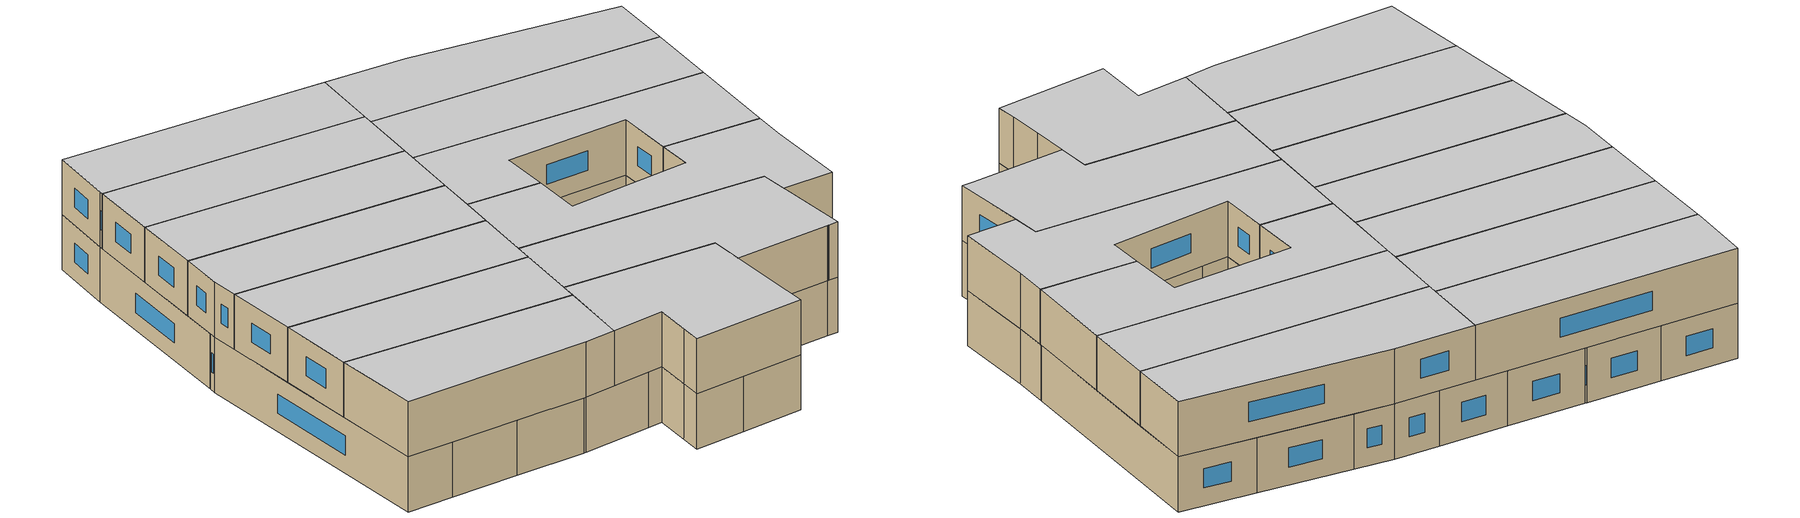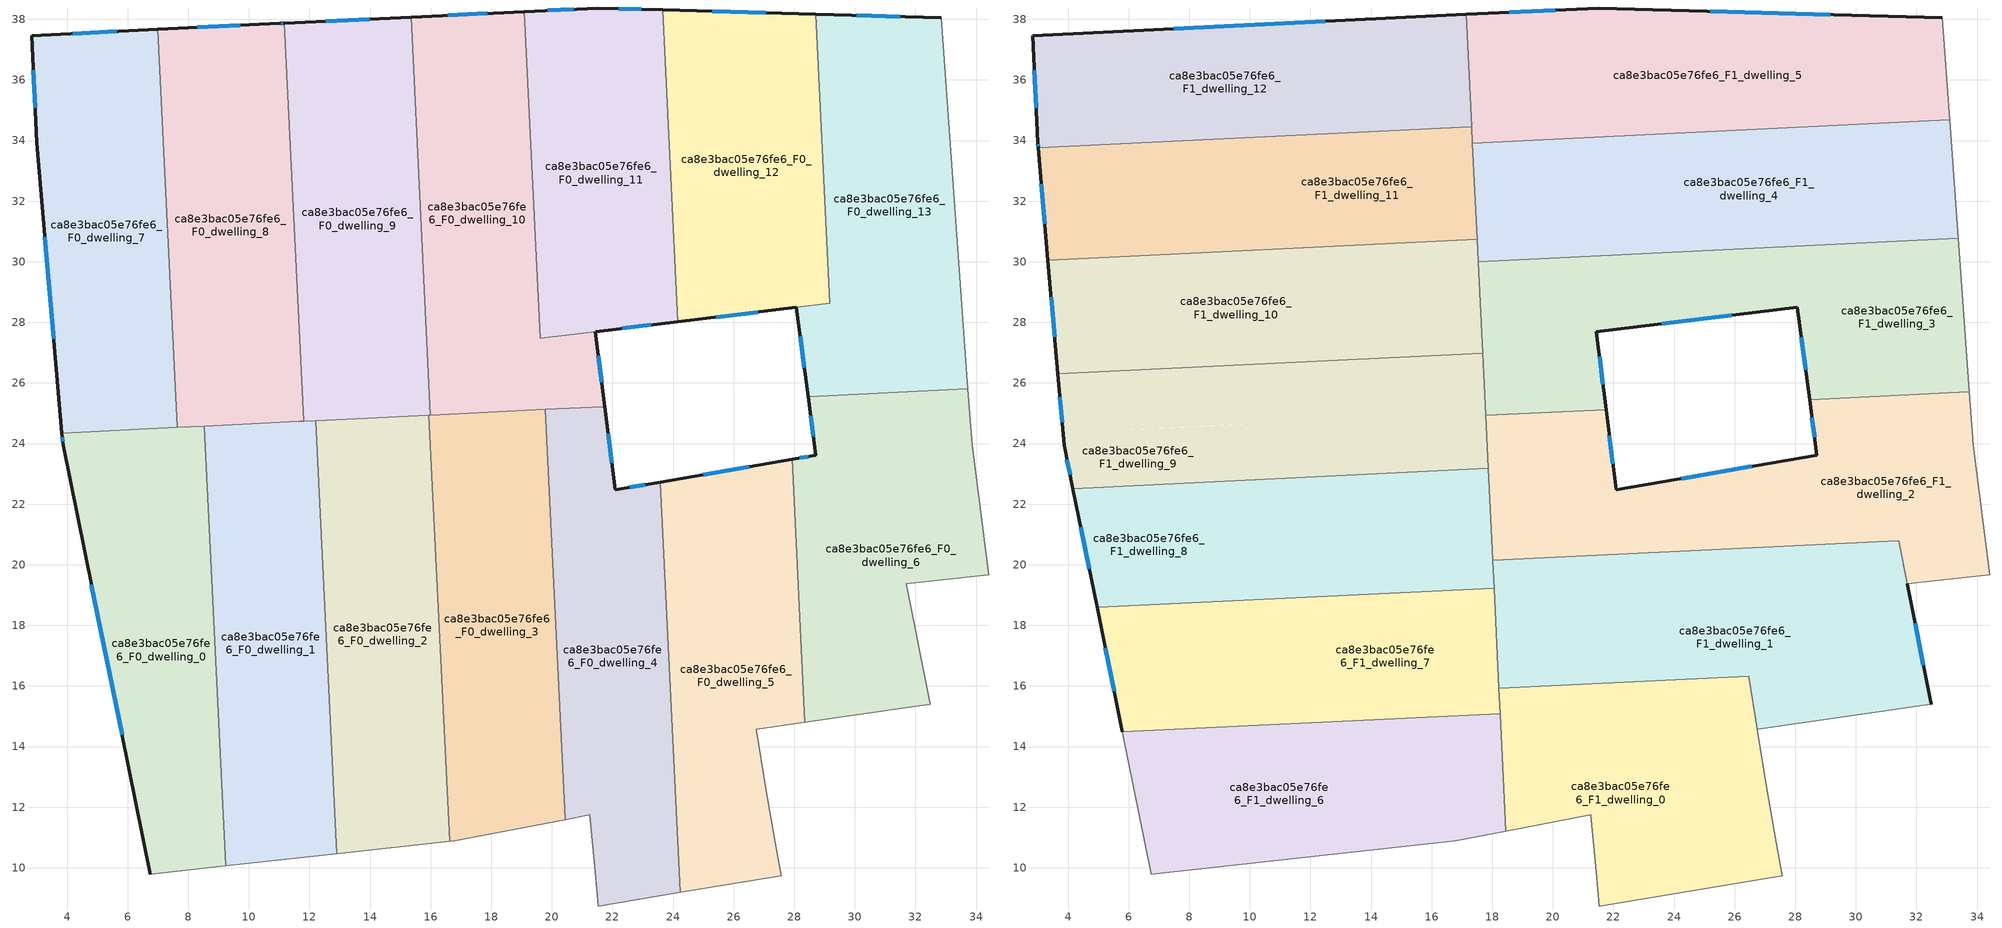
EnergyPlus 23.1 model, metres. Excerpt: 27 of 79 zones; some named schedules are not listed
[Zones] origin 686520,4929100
ca8e3bac05e76fe6_F0_dwelling_0
 floor ground (EU_floor_Construction): 8.53,24.58 9.24,10.06 6.75,9.79 3.87,23.94 3.83,24.35 z0
 wall outside (EU_wall_Construction): 3.83,24.35 3.87,23.94 6.75,9.79 z0:3
 wall to ca8e3bac05e76fe6_F0_dwelling_1 (EU_wall_Construction): 9.24,10.06 8.53,24.58 z0:3
 wall adiabatic (EU_wall_Construction): 6.75,9.79 9.24,10.06 z0:3
 wall to ca8e3bac05e76fe6_F0_dwelling_7 (EU_wall_Construction): 7.63,24.53 3.83,24.35 z0:3
 wall to ca8e3bac05e76fe6_F0_dwelling_8 (EU_wall_Construction): 8.53,24.58 7.63,24.53 z0:3
 window (EU_Window_Construction): 4.8,19.34 5.81,14.39 / 3.84,24.21 3.86,24.07 z0.98:2.02
ca8e3bac05e76fe6_F0_dwelling_1
 floor ground (EU_floor_Construction): 12.21,24.75 12.91,10.46 9.24,10.06 8.53,24.58 z0
 wall to ca8e3bac05e76fe6_F0_dwelling_2 (EU_wall_Construction): 12.91,10.46 12.21,24.75 z0:3
 wall adiabatic (EU_wall_Construction): 9.24,10.06 12.91,10.46 z0:3
 wall to ca8e3bac05e76fe6_F0_dwelling_8 (EU_wall_Construction): 11.81,24.74 11.66,24.73 8.53,24.58 z0:3
 wall to ca8e3bac05e76fe6_F0_dwelling_9 (EU_wall_Construction): 12.21,24.75 11.81,24.74 z0:3
ca8e3bac05e76fe6_F0_dwelling_10
 floor ground (EU_floor_Construction): 19.08,38.26 19.61,27.47 21.44,27.7 21.74,25.22 15.99,24.94 15.35,38.08 z0
 wall outside (EU_wall_Construction): 21.74,25.22 21.44,27.7 / 19.08,38.26 15.35,38.08 z0:3
 wall to ca8e3bac05e76fe6_F0_dwelling_11 (EU_wall_Construction): 21.44,27.7 19.61,27.47 19.08,38.26 z0:3
 wall to ca8e3bac05e76fe6_F0_dwelling_9 (EU_wall_Construction): 15.35,38.08 15.99,24.94 z0:3
 wall to ca8e3bac05e76fe6_F0_dwelling_3 (EU_wall_Construction): 15.99,24.94 19.78,25.12 z0:3
 wall to ca8e3bac05e76fe6_F0_dwelling_4 (EU_wall_Construction): 19.78,25.12 21.74,25.22 z0:3
 window (EU_Window_Construction): 21.64,26.02 21.54,26.89 / 17.87,38.2 16.57,38.13 z0.98:2.02
 ceiling adiabatic (EU_roof_Construction): 19.29,34.01 19.08,38.26 17.14,38.16 17.34,33.91 z3
ca8e3bac05e76fe6_F0_dwelling_11
 floor ground (EU_floor_Construction): 23.65,38.31 24.16,28.02 19.61,27.47 19.08,38.26 21.51,38.38 z0
 wall outside (EU_wall_Construction): 23.65,38.31 21.51,38.38 19.08,38.26 / 21.44,27.7 24.16,28.02 z0:3
 wall to ca8e3bac05e76fe6_F0_dwelling_12 (EU_wall_Construction): 24.16,28.02 23.65,38.31 z0:3
 window (EU_Window_Construction): 20.72,38.34 19.87,38.3 / 22.96,38.33 22.21,38.36 / 22.32,27.8 23.27,27.92 z0.98:2.02
 ceiling adiabatic (EU_roof_Construction): 23.85,34.23 23.65,38.31 21.51,38.38 19.08,38.26 19.29,34.01 z3
ca8e3bac05e76fe6_F0_dwelling_12
 floor ground (EU_floor_Construction): 28.71,38.17 29.18,28.63 24.16,28.02 23.65,38.31 z0
 wall outside (EU_wall_Construction): 24.16,28.02 28.06,28.49 / 28.71,38.17 23.65,38.31 z0:3
 wall to ca8e3bac05e76fe6_F0_dwelling_13 (EU_wall_Construction): 28.07,28.5 29.18,28.63 28.71,38.17 z0:3
 window (EU_Window_Construction): 25.43,28.18 26.79,28.34 / 27.07,38.22 25.3,38.27 z0.98:2.02
 ceiling adiabatic (EU_roof_Construction): 28.89,34.48 28.71,38.17 23.65,38.31 23.85,34.23 z3
ca8e3bac05e76fe6_F0_dwelling_13
 floor ground (EU_floor_Construction): 32.85,38.05 33.73,25.8 28.46,25.55 28.07,28.5 29.18,28.63 28.71,38.17 z0
 wall outside (EU_wall_Construction): 32.85,38.05 28.71,38.17 / 28.07,28.5 28.46,25.55 z0:3
 wall adiabatic (EU_wall_Construction): 33.73,25.8 32.85,38.05 z0:3
 wall to ca8e3bac05e76fe6_F0_dwelling_6 (EU_wall_Construction): 28.46,25.55 33.73,25.8 z0:3
 window (EU_Window_Construction): 31.5,38.09 30.06,38.13 / 28.19,27.54 28.33,26.51 z0.98:2.02
 ceiling adiabatic (EU_roof_Construction): 33.09,34.68 32.85,38.05 28.71,38.17 28.89,34.48 z3
ca8e3bac05e76fe6_F0_dwelling_2
 floor ground (EU_floor_Construction): 15.94,24.94 16.63,10.87 12.91,10.46 12.21,24.75 z0
 wall to ca8e3bac05e76fe6_F0_dwelling_3 (EU_wall_Construction): 16.63,10.87 15.94,24.94 z0:3
 wall adiabatic (EU_wall_Construction): 12.91,10.46 16.63,10.87 z0:3
 wall to ca8e3bac05e76fe6_F0_dwelling_9 (EU_wall_Construction): 15.94,24.94 12.21,24.75 z0:3
ca8e3bac05e76fe6_F0_dwelling_3
 floor ground (EU_floor_Construction): 19.78,25.12 20.44,11.59 16.79,10.89 16.63,10.87 15.94,24.94 z0
 wall to ca8e3bac05e76fe6_F0_dwelling_4 (EU_wall_Construction): 20.44,11.59 19.78,25.12 z0:3
 wall adiabatic (EU_wall_Construction): 16.63,10.87 16.79,10.89 20.44,11.59 z0:3
 wall to ca8e3bac05e76fe6_F0_dwelling_9 (EU_wall_Construction): 15.99,24.94 15.94,24.94 z0:3
ca8e3bac05e76fe6_F0_dwelling_4
 floor ground (EU_floor_Construction): 21.74,25.22 22.09,22.47 23.57,22.73 24.23,9.18 21.53,8.74 21.43,9.86 21.25,11.75 20.44,11.59 19.78,25.12 z0
 wall outside (EU_wall_Construction): 23.57,22.73 22.09,22.47 21.74,25.22 z0:3
 wall adiabatic (EU_wall_Construction): 20.44,11.59 21.25,11.75 21.43,9.86 21.53,8.74 24.23,9.18 z0:3
 wall to ca8e3bac05e76fe6_F0_dwelling_5 (EU_wall_Construction): 24.23,9.18 23.57,22.73 z0:3
 window (EU_Window_Construction): 21.98,23.37 21.86,24.33 / 23.09,22.65 22.57,22.56 z0.98:2.02
ca8e3bac05e76fe6_F0_dwelling_5
 floor ground (EU_floor_Construction): 27.93,23.48 28.35,14.8 26.75,14.57 27.06,12.62 27.38,10.82 27.57,9.74 24.23,9.18 23.57,22.73 z0
 wall outside (EU_wall_Construction): 27.93,23.48 23.57,22.73 z0:3
 wall adiabatic (EU_wall_Construction): 24.23,9.18 27.57,9.74 27.38,10.82 27.06,12.62 26.75,14.57 28.35,14.8 z0:3
 wall to ca8e3bac05e76fe6_F0_dwelling_6 (EU_wall_Construction): 28.35,14.8 27.93,23.48 z0:3
 window (EU_Window_Construction): 26.51,23.24 24.99,22.97 z0.98:2.02
ca8e3bac05e76fe6_F0_dwelling_6
 floor ground (EU_floor_Construction): 33.73,25.8 33.87,23.95 34.43,19.66 31.69,19.37 32.49,15.39 31.9,15.32 28.35,14.8 27.93,23.48 28.72,23.62 28.46,25.55 z0
 wall outside (EU_wall_Construction): 28.46,25.55 28.72,23.62 27.93,23.48 z0:3
 wall adiabatic (EU_wall_Construction): 28.35,14.8 31.9,15.32 32.49,15.39 31.69,19.37 34.43,19.66 33.87,23.95 33.73,25.8 z0:3
 window (EU_Window_Construction): 28.46,23.57 28.19,23.52 / 28.54,24.92 28.63,24.24 z0.98:2.02
ca8e3bac05e76fe6_F0_dwelling_7
 floor ground (EU_floor_Construction): 6.99,37.67 7.63,24.53 3.83,24.35 3,33.93 2.83,37.46 z0
 wall outside (EU_wall_Construction): 6.99,37.67 2.83,37.46 3,33.93 3.83,24.35 z0:3
 wall to ca8e3bac05e76fe6_F0_dwelling_8 (EU_wall_Construction): 7.63,24.53 6.99,37.67 z0:3
 window (EU_Window_Construction): 3.27,30.81 3.56,27.46 / 2.88,36.31 2.94,35.08 / 5.64,37.6 4.18,37.53 z0.98:2.02
ca8e3bac05e76fe6_F0_dwelling_8
 floor ground (EU_floor_Construction): 11.17,37.87 11.81,24.74 11.66,24.73 7.63,24.53 6.99,37.67 11.02,37.86 z0
 wall outside (EU_wall_Construction): 11.17,37.87 11.02,37.86 6.99,37.67 z0:3
 wall to ca8e3bac05e76fe6_F0_dwelling_9 (EU_wall_Construction): 11.81,24.74 11.17,37.87 z0:3
 window (EU_Window_Construction): 9.71,37.8 8.3,37.73 / 11.12,37.87 11.07,37.87 z0.98:2.02
ca8e3bac05e76fe6_F0_dwelling_9
 floor ground (EU_floor_Construction): 15.35,38.08 15.99,24.94 11.81,24.74 11.17,37.87 z0
 wall outside (EU_wall_Construction): 15.35,38.08 11.17,37.87 z0:3
 window (EU_Window_Construction): 13.99,38.01 12.53,37.94 z0.98:2.02
ca8e3bac05e76fe6_F1_dwelling_0
 floor to ca8e3bac05e76fe6_F0_dwelling_4 (EU_floor_Construction): 23.89,16.19 24.23,9.18 21.53,8.74 21.43,9.86 21.25,11.75 20.44,11.59 20.22,16.01 z3
 floor to ca8e3bac05e76fe6_F0_dwelling_5 (EU_floor_Construction): 26.47,16.32 27.06,12.62 27.38,10.82 27.57,9.74 24.23,9.18 23.89,16.19 z3
 floor to ca8e3bac05e76fe6_F0_dwelling_3 (EU_floor_Construction): 20.22,16.01 20.44,11.59 18.45,11.21 18.22,15.92 z3
 wall adiabatic (EU_wall_Construction): 18.26,15.09 18.45,11.21 21.25,11.75 21.43,9.86 21.53,8.74 27.57,9.74 27.38,10.82 27.06,12.62 26.75,14.56 z3:6
 wall to ca8e3bac05e76fe6_F1_dwelling_1 (EU_wall_Construction): 26.75,14.57 26.47,16.32 18.22,15.92 z3:6
 wall to ca8e3bac05e76fe6_F1_dwelling_7 (EU_wall_Construction): 18.22,15.92 18.26,15.09 z3:6
 ceiling to ca8e3bac05e76fe6_F2_dwelling_0 (EU_floor_Construction): 27.57,9.74 27.38,10.82 27.06,12.62 26.47,16.32 18.22,15.92 18.45,11.21 21.25,11.75 21.43,9.86 21.53,8.74 z6
ca8e3bac05e76fe6_F1_dwelling_1
 floor to ca8e3bac05e76fe6_F0_dwelling_5 (EU_floor_Construction): 28.07,20.63 28.35,14.8 26.75,14.57 26.47,16.32 23.89,16.19 23.68,20.42 z3
 floor to ca8e3bac05e76fe6_F0_dwelling_6 (EU_floor_Construction): 31.41,20.8 32.49,15.39 31.98,15.33 31.97,15.33 31.9,15.32 28.35,14.8 28.07,20.63 z3
 floor to ca8e3bac05e76fe6_F0_dwelling_4 (EU_floor_Construction): 23.68,20.42 23.89,16.19 20.22,16.01 20.02,20.24 z3
 floor to ca8e3bac05e76fe6_F0_dwelling_3 (EU_floor_Construction): 20.02,20.24 20.22,16.01 18.22,15.92 18.01,20.14 z3
 wall outside (EU_wall_Construction): 32.49,15.39 31.69,19.37 z3:6
 wall adiabatic (EU_wall_Construction): 26.75,14.57 31.9,15.32 31.96,15.32 31.98,15.33 32.49,15.39 z3:6
 wall to ca8e3bac05e76fe6_F1_dwelling_7 (EU_wall_Construction): 18.06,19.23 18.22,15.92 z3:6
 wall to ca8e3bac05e76fe6_F1_dwelling_2 (EU_wall_Construction): 31.69,19.37 31.41,20.8 18.01,20.14 z3:6
 wall to ca8e3bac05e76fe6_F1_dwelling_8 (EU_wall_Construction): 18.01,20.14 18.06,19.23 z3:6
 window (EU_Window_Construction): 32.23,16.69 31.95,18.08 z3.98:5.02
 ceiling to ca8e3bac05e76fe6_F2_dwelling_1 (EU_floor_Construction): 32.49,15.39 31.41,20.8 18.01,20.14 18.22,15.92 26.47,16.32 26.75,14.57 31.9,15.32 31.96,15.32 31.98,15.33 z6
ca8e3bac05e76fe6_F1_dwelling_10
 floor to ca8e3bac05e76fe6_F0_dwelling_8 (EU_floor_Construction): 11.53,30.45 11.72,26.69 7.53,26.49 7.35,30.25 z3
 floor to ca8e3bac05e76fe6_F0_dwelling_9 (EU_floor_Construction): 15.71,30.66 15.9,26.9 11.72,26.69 11.53,30.45 z3
 floor to ca8e3bac05e76fe6_F0_dwelling_10 (EU_floor_Construction): 17.5,30.74 17.68,26.98 15.9,26.9 15.71,30.66 z3
 floor to ca8e3bac05e76fe6_F0_dwelling_7 (EU_floor_Construction): 7.35,30.25 7.53,26.49 3.66,26.3 3.33,30.05 z3
 wall outside (EU_wall_Construction): 3.33,30.05 3.66,26.3 z3:6
 wall to ca8e3bac05e76fe6_F1_dwelling_9 (EU_wall_Construction): 3.66,26.3 17.68,26.99 z3:6
 wall to ca8e3bac05e76fe6_F1_dwelling_11 (EU_wall_Construction): 17.5,30.74 3.33,30.05 z3:6
 wall to ca8e3bac05e76fe6_F1_dwelling_3 (EU_wall_Construction): 17.68,26.99 17.53,30 z3:6
 wall to ca8e3bac05e76fe6_F1_dwelling_4 (EU_wall_Construction): 17.53,30 17.5,30.74 z3:6
 window (EU_Window_Construction): 3.44,28.83 3.55,27.52 z3.98:5.02
 ceiling to ca8e3bac05e76fe6_F2_dwelling_10 (EU_floor_Construction): 17.68,26.99 17.5,30.74 3.33,30.05 3.66,26.3 z6
ca8e3bac05e76fe6_F1_dwelling_11
 floor to ca8e3bac05e76fe6_F0_dwelling_9 (EU_floor_Construction): 15.53,34.38 15.71,30.66 11.53,30.45 11.35,34.17 z3
 floor to ca8e3bac05e76fe6_F0_dwelling_8 (EU_floor_Construction): 11.35,34.17 11.53,30.45 7.35,30.25 7.17,33.97 z3
 floor to ca8e3bac05e76fe6_F0_dwelling_10 (EU_floor_Construction): 17.32,34.46 17.5,30.74 15.71,30.66 15.53,34.38 z3
 floor to ca8e3bac05e76fe6_F0_dwelling_7 (EU_floor_Construction): 7.17,33.97 7.35,30.25 3.33,30.05 3.01,33.77 z3
 wall outside (EU_wall_Construction): 3.01,33.76 3.33,30.05 z3:6
 wall to ca8e3bac05e76fe6_F1_dwelling_12 (EU_wall_Construction): 17.32,34.46 3.01,33.76 z3:6
 wall to ca8e3bac05e76fe6_F1_dwelling_4 (EU_wall_Construction): 17.5,30.74 17.34,33.91 z3:6
 wall to ca8e3bac05e76fe6_F1_dwelling_5 (EU_wall_Construction): 17.34,33.91 17.32,34.46 z3:6
 window (EU_Window_Construction): 3.12,32.56 3.23,31.26 z3.98:5.02
 ceiling to ca8e3bac05e76fe6_F2_dwelling_11 (EU_floor_Construction): 17.5,30.74 17.32,34.46 3.01,33.76 3.33,30.05 z6
ca8e3bac05e76fe6_F1_dwelling_12
 floor to ca8e3bac05e76fe6_F0_dwelling_7 (EU_floor_Construction): 6.99,37.67 7.17,33.97 3.01,33.77 3,33.93 2.83,37.46 z3
 floor to ca8e3bac05e76fe6_F0_dwelling_8 (EU_floor_Construction): 11.17,37.87 11.35,34.17 7.17,33.97 6.99,37.67 11.02,37.86 z3
 floor to ca8e3bac05e76fe6_F0_dwelling_9 (EU_floor_Construction): 15.35,38.08 15.53,34.38 11.35,34.17 11.17,37.87 z3
 floor to ca8e3bac05e76fe6_F0_dwelling_10 (EU_floor_Construction): 17.14,38.16 17.32,34.46 15.53,34.38 15.35,38.08 z3
 wall outside (EU_wall_Construction): 17.14,38.16 2.83,37.46 3,33.93 3.01,33.76 z3:6
 wall to ca8e3bac05e76fe6_F1_dwelling_5 (EU_wall_Construction): 17.32,34.46 17.14,38.16 z3:6
 window (EU_Window_Construction): 3,33.87 3.01,33.82 / 2.88,36.31 2.94,35.08 / 12.48,37.94 7.48,37.69 z3.98:5.02
 ceiling to ca8e3bac05e76fe6_F2_dwelling_12 (EU_floor_Construction): 17.32,34.46 17.14,38.16 2.83,37.46 3,33.93 3.01,33.76 z6
ca8e3bac05e76fe6_F1_dwelling_2
 floor to ca8e3bac05e76fe6_F0_dwelling_6 (EU_floor_Construction): 33.74,25.71 33.87,23.95 34.43,19.66 31.69,19.37 31.41,20.8 28.07,20.63 27.93,23.48 28.72,23.62 28.47,25.45 z3
 floor to ca8e3bac05e76fe6_F0_dwelling_5 (EU_floor_Construction): 27.93,23.48 28.07,20.63 23.68,20.42 23.57,22.73 z3
 floor to ca8e3bac05e76fe6_F0_dwelling_4 (EU_floor_Construction): 21.76,25.12 22.09,22.47 23.57,22.73 23.68,20.42 20.02,20.24 19.78,25.03 z3
 floor to ca8e3bac05e76fe6_F0_dwelling_3 (EU_floor_Construction): 19.78,25.03 20.02,20.24 18.01,20.14 17.78,24.93 z3
 wall outside (EU_wall_Construction): 28.47,25.45 28.72,23.62 22.09,22.47 21.76,25.12 z3:6
 wall to ca8e3bac05e76fe6_F1_dwelling_3 (EU_wall_Construction): 21.76,25.12 17.78,24.93 / 33.74,25.71 28.47,25.45 z3:6
 wall adiabatic (EU_wall_Construction): 31.69,19.37 34.43,19.66 33.87,23.95 33.74,25.71 z3:6
 wall to ca8e3bac05e76fe6_F1_dwelling_8 (EU_wall_Construction): 17.87,23.18 18.01,20.14 z3:6
 wall to ca8e3bac05e76fe6_F1_dwelling_9 (EU_wall_Construction): 17.78,24.93 17.87,23.18 z3:6
 window (EU_Window_Construction): 21.98,23.34 21.86,24.26 / 26.56,23.24 24.24,22.85 / 28.55,24.85 28.64,24.21 z3.98:5.02
 ceiling to ca8e3bac05e76fe6_F2_dwelling_2 (EU_floor_Construction): 34.43,19.66 33.87,23.95 33.74,25.71 28.47,25.45 28.72,23.62 22.09,22.47 21.76,25.12 17.78,24.93 18.01,20.14 31.41,20.8 31.69,19.37 z6
ca8e3bac05e76fe6_F1_dwelling_3
 floor to ca8e3bac05e76fe6_F0_dwelling_10 (EU_floor_Construction): 19.48,30.1 19.61,27.47 21.44,27.7 21.74,25.22 17.78,25.03 17.53,30 z3
 floor to ca8e3bac05e76fe6_F0_dwelling_13 (EU_floor_Construction): 33.37,30.78 33.73,25.8 28.46,25.55 28.07,28.5 29.18,28.63 29.08,30.57 z3
 floor to ca8e3bac05e76fe6_F0_dwelling_3 (EU_floor_Construction): 19.78,25.12 19.78,25.03 17.78,24.93 17.78,25.03 z3
 floor to ca8e3bac05e76fe6_F0_dwelling_12 (EU_floor_Construction): 29.08,30.57 29.18,28.63 24.15,28.02 24.04,30.32 z3
 floor to ca8e3bac05e76fe6_F0_dwelling_6 (EU_floor_Construction): 33.73,25.8 33.74,25.71 28.47,25.45 28.46,25.55 z3
 floor to ca8e3bac05e76fe6_F0_dwelling_11 (EU_floor_Construction): 24.04,30.32 24.15,28.02 19.61,27.47 19.48,30.1 z3
 floor to ca8e3bac05e76fe6_F0_dwelling_4 (EU_floor_Construction): 21.74,25.22 21.76,25.12 19.78,25.03 19.78,25.12 z3
 wall outside (EU_wall_Construction): 21.76,25.12 21.44,27.7 28.07,28.5 28.47,25.45 z3:6
 wall to ca8e3bac05e76fe6_F1_dwelling_4 (EU_wall_Construction): 33.37,30.78 17.53,30 z3:6
 wall adiabatic (EU_wall_Construction): 33.74,25.71 33.37,30.78 z3:6
 wall to ca8e3bac05e76fe6_F1_dwelling_9 (EU_wall_Construction): 17.68,26.98 17.78,24.93 z3:6
 window (EU_Window_Construction): 28.2,27.5 28.34,26.44 / 23.59,27.96 25.91,28.23 / 21.65,25.96 21.54,26.86 z3.98:5.02
 ceiling to ca8e3bac05e76fe6_F2_dwelling_3 (EU_floor_Construction): 33.74,25.71 33.37,30.78 17.53,30 17.78,24.93 21.76,25.12 21.44,27.7 28.07,28.5 28.47,25.45 z6
ca8e3bac05e76fe6_F1_dwelling_4
 floor to ca8e3bac05e76fe6_F0_dwelling_12 (EU_floor_Construction): 28.89,34.48 29.08,30.57 24.04,30.32 23.85,34.23 z3
 floor to ca8e3bac05e76fe6_F0_dwelling_10 (EU_floor_Construction): 19.29,34.01 19.48,30.1 17.53,30 17.34,33.91 z3
 floor to ca8e3bac05e76fe6_F0_dwelling_11 (EU_floor_Construction): 23.85,34.23 24.04,30.32 19.48,30.1 19.29,34.01 z3
 floor to ca8e3bac05e76fe6_F0_dwelling_13 (EU_floor_Construction): 33.09,34.68 33.37,30.78 29.08,30.57 28.89,34.48 z3
 wall to ca8e3bac05e76fe6_F1_dwelling_5 (EU_wall_Construction): 33.09,34.68 17.34,33.91 z3:6
 wall adiabatic (EU_wall_Construction): 33.37,30.78 33.09,34.68 z3:6
 ceiling to ca8e3bac05e76fe6_F2_dwelling_4 (EU_floor_Construction): 33.37,30.78 33.09,34.68 17.34,33.91 17.53,30 z6
ca8e3bac05e76fe6_F1_dwelling_5
 floor adiabatic (EU_floor_Construction): 32.85,38.05 33.09,34.68 17.34,33.91 17.14,38.16 21.51,38.38 z3
 wall outside (EU_wall_Construction): 32.85,38.05 21.51,38.38 17.14,38.16 z3:6
 wall adiabatic (EU_wall_Construction): 33.09,34.68 32.85,38.05 z3:6
 window (EU_Window_Construction): 20.09,38.31 18.56,38.23 / 29.16,38.16 25.19,38.27 z3.98:5.02
 ceiling to ca8e3bac05e76fe6_F2_dwelling_5 (EU_floor_Construction): 33.09,34.68 32.85,38.05 21.51,38.38 17.14,38.16 17.34,33.91 z6
ca8e3bac05e76fe6_F1_dwelling_6
 floor to ca8e3bac05e76fe6_F0_dwelling_1 (EU_floor_Construction): 12.69,14.82 12.91,10.46 9.24,10.06 9.02,14.64 z3
 floor to ca8e3bac05e76fe6_F0_dwelling_2 (EU_floor_Construction): 16.43,15 16.63,10.87 12.91,10.46 12.69,14.82 z3
 floor to ca8e3bac05e76fe6_F0_dwelling_0 (EU_floor_Construction): 9.02,14.64 9.24,10.06 6.75,9.79 5.79,14.48 z3
 floor to ca8e3bac05e76fe6_F0_dwelling_3 (EU_floor_Construction): 18.26,15.09 18.45,11.21 16.79,10.89 16.63,10.87 16.43,15 z3
 wall adiabatic (EU_wall_Construction): 5.79,14.48 6.75,9.79 16.79,10.89 18.45,11.21 18.26,15.09 z3:6
 wall to ca8e3bac05e76fe6_F1_dwelling_7 (EU_wall_Construction): 18.26,15.09 5.79,14.48 z3:6
 ceiling to ca8e3bac05e76fe6_F2_dwelling_6 (EU_floor_Construction): 18.45,11.21 18.26,15.09 5.79,14.48 6.75,9.79 16.79,10.89 z6
ca8e3bac05e76fe6_F1_dwelling_7
 floor to ca8e3bac05e76fe6_F0_dwelling_2 (EU_floor_Construction): 16.23,19.14 16.43,15 12.69,14.82 12.49,18.96 z3
 floor to ca8e3bac05e76fe6_F0_dwelling_0 (EU_floor_Construction): 8.82,18.78 9.02,14.64 5.79,14.48 4.96,18.59 z3
 floor to ca8e3bac05e76fe6_F0_dwelling_1 (EU_floor_Construction): 12.49,18.96 12.69,14.82 9.02,14.64 8.82,18.78 z3
 floor to ca8e3bac05e76fe6_F0_dwelling_3 (EU_floor_Construction): 18.06,19.23 18.26,15.09 16.43,15 16.23,19.14 z3
 wall outside (EU_wall_Construction): 4.96,18.59 5.79,14.48 z3:6
 wall to ca8e3bac05e76fe6_F1_dwelling_8 (EU_wall_Construction): 18.06,19.23 4.96,18.59 z3:6
 window (EU_Window_Construction): 5.23,17.26 5.52,15.82 z3.98:5.02
 ceiling to ca8e3bac05e76fe6_F2_dwelling_7 (EU_floor_Construction): 18.26,15.09 18.06,19.23 4.96,18.59 5.79,14.48 z6
ca8e3bac05e76fe6_F1_dwelling_8
 floor to ca8e3bac05e76fe6_F0_dwelling_0 (EU_floor_Construction): 8.62,22.73 8.82,18.78 4.96,18.59 4.16,22.51 z3
 floor to ca8e3bac05e76fe6_F0_dwelling_2 (EU_floor_Construction): 16.03,23.09 16.23,19.14 12.49,18.96 12.3,22.91 z3
 floor to ca8e3bac05e76fe6_F0_dwelling_1 (EU_floor_Construction): 12.3,22.91 12.49,18.96 8.82,18.78 8.62,22.73 z3
 floor to ca8e3bac05e76fe6_F0_dwelling_3 (EU_floor_Construction): 17.87,23.18 18.06,19.23 16.23,19.14 16.03,23.09 z3
 wall outside (EU_wall_Construction): 4.16,22.51 4.96,18.59 z3:6
 wall to ca8e3bac05e76fe6_F1_dwelling_9 (EU_wall_Construction): 17.87,23.18 4.16,22.51 z3:6
 window (EU_Window_Construction): 4.42,21.24 4.7,19.87 z3.98:5.02
 ceiling to ca8e3bac05e76fe6_F2_dwelling_8 (EU_floor_Construction): 18.06,19.23 17.87,23.18 4.16,22.51 4.96,18.59 z6
ca8e3bac05e76fe6_F1_dwelling_9
 floor to ca8e3bac05e76fe6_F0_dwelling_3 (EU_floor_Construction): 17.78,25.03 17.87,23.18 16.03,23.09 15.94,24.94 z3
 floor to ca8e3bac05e76fe6_F0_dwelling_0 (EU_floor_Construction): 8.53,24.58 8.62,22.73 4.16,22.51 3.87,23.94 3.83,24.35 z3
 floor to ca8e3bac05e76fe6_F0_dwelling_8 (EU_floor_Construction): 11.72,26.69 11.81,24.74 11.66,24.73 7.63,24.53 7.53,26.49 z3
 floor to ca8e3bac05e76fe6_F0_dwelling_2 (EU_floor_Construction): 15.94,24.94 16.03,23.09 12.3,22.91 12.21,24.75 z3
 floor to ca8e3bac05e76fe6_F0_dwelling_9 (EU_floor_Construction): 15.9,26.9 15.99,24.94 11.81,24.74 11.72,26.69 z3
 floor to ca8e3bac05e76fe6_F0_dwelling_7 (EU_floor_Construction): 7.53,26.49 7.63,24.53 3.83,24.35 3.66,26.3 z3
 floor to ca8e3bac05e76fe6_F0_dwelling_1 (EU_floor_Construction): 12.21,24.75 12.3,22.91 8.62,22.73 8.53,24.58 11.66,24.73 11.81,24.74 z3
 floor to ca8e3bac05e76fe6_F0_dwelling_10 (EU_floor_Construction): 17.68,26.98 17.78,25.03 15.99,24.94 15.9,26.9 z3
 wall outside (EU_wall_Construction): 3.66,26.3 3.87,23.94 4.16,22.51 z3:6
 window (EU_Window_Construction): 3.96,23.47 4.06,22.98 / 3.73,25.53 3.8,24.71 z3.98:5.02
 ceiling to ca8e3bac05e76fe6_F2_dwelling_9 (EU_floor_Construction): 17.87,23.18 17.68,26.99 3.66,26.3 3.87,23.94 4.16,22.51 z6
[Building]
EU S2 Campaign: North Axis=0; Terrain=City; Solar Distribution=FullExterior
[Site:Location]
Bologna: Latitude=44.5; Longitude=11.25; Time Zone=1; Elevation=37
[SizingPeriod:WeatherFileDays]
AnnualSizingPeriod: Begin Month=1; Begin Day of Month=1; End Month=12; End Day of Month=31; Day of Week for Start Day=Monday; Use Weather File Daylight Saving Period=No; Use Weather File Rain and Snow Indicators=No
[MATERIAL]
EU_InternalMass_Material: Roughness=MediumRough; Thickness=0.1; Conductivity=1; Density=1800; Specific Heat=900; Thermal Absorptance=0.9; Solar Absorptance=0.7; Visible Absorptance=0.7
[MATERIAL:NOMASS] Roughness=MediumRough; Thermal Absorptance=0.9; Solar Absorptance=0.7; Visible Absorptance=0.7
Name | Thermal Resistance
EU_wall_NoMass | 0.905828
EU_roof_NoMass | 0.37593
EU_floor_NoMass | 0.67114
[WINDOWMATERIAL:SIMPLEGLAZINGSYSTEM]
EU_Window_SimpleGlazing: UFactor=4.52486; Solar Heat Gain Coefficient=0.85; Visible Transmittance=0.85
[CONSTRUCTION]
EU_wall_Construction: EU_wall_NoMass
EU_roof_Construction: EU_roof_NoMass
EU_floor_Construction: EU_floor_NoMass
EU_Window_Construction: EU_Window_SimpleGlazing
EU_InternalMass_Construction: EU_InternalMass_Material
[ZONE] Type=1; Multiplier=1; Ceiling Height=autocalculate; Floor Area=autocalculate; Part of Total Floor Area=Yes
Name | Volume
ca8e3bac05e76fe6_F0_dwelling_0 | 159.25
ca8e3bac05e76fe6_F1_dwelling_0 | 159.826
ca8e3bac05e76fe6_F0_dwelling_1 | 159.193
ca8e3bac05e76fe6_F1_dwelling_1 | 200.196
ca8e3bac05e76fe6_F0_dwelling_10 | 161.4
ca8e3bac05e76fe6_F1_dwelling_10; ca8e3bac05e76fe6_F1_dwelling_8 | 159.229
ca8e3bac05e76fe6_F0_dwelling_11 | 145.19
ca8e3bac05e76fe6_F1_dwelling_11 | 159.216
ca8e3bac05e76fe6_F0_dwelling_12 | 150.281
ca8e3bac05e76fe6_F1_dwelling_12 | 159.228
ca8e3bac05e76fe6_F0_dwelling_13 | 168.167
ca8e3bac05e76fe6_F0_dwelling_2 | 159.226
ca8e3bac05e76fe6_F1_dwelling_2 | 197.221
ca8e3bac05e76fe6_F0_dwelling_3 | 159.212
ca8e3bac05e76fe6_F1_dwelling_3 | 185.757
ca8e3bac05e76fe6_F0_dwelling_4 | 159.237
ca8e3bac05e76fe6_F1_dwelling_4 | 185.731
ca8e3bac05e76fe6_F0_dwelling_5 | 159.205
ca8e3bac05e76fe6_F1_dwelling_5 | 185.781
ca8e3bac05e76fe6_F0_dwelling_6 | 159.219
ca8e3bac05e76fe6_F1_dwelling_6 | 159.227
ca8e3bac05e76fe6_F0_dwelling_7 | 159.24
ca8e3bac05e76fe6_F1_dwelling_7 | 159.223
ca8e3bac05e76fe6_F0_dwelling_8 | 165.155
ca8e3bac05e76fe6_F0_dwelling_9 | 165.158
ca8e3bac05e76fe6_F1_dwelling_9 | 159.23
[INTERNALMASS] Construction=EU_InternalMass_Construction
Name | Zone or ZoneList | Surface Area
ca8e3bac05e76fe6_F0_dwelling_0_EU_InternalMass | ca8e3bac05e76fe6_F0_dwelling_0 | 53.0831
ca8e3bac05e76fe6_F0_dwelling_1_EU_InternalMass | ca8e3bac05e76fe6_F0_dwelling_1 | 53.0641
ca8e3bac05e76fe6_F0_dwelling_2_EU_InternalMass | ca8e3bac05e76fe6_F0_dwelling_2 | 53.0756
ca8e3bac05e76fe6_F0_dwelling_3_EU_InternalMass | ca8e3bac05e76fe6_F0_dwelling_3 | 53.0704
ca8e3bac05e76fe6_F0_dwelling_4_EU_InternalMass | ca8e3bac05e76fe6_F0_dwelling_4 | 53.0793
ca8e3bac05e76fe6_F0_dwelling_5_EU_InternalMass | ca8e3bac05e76fe6_F0_dwelling_5 | 53.0683
ca8e3bac05e76fe6_F0_dwelling_6_EU_InternalMass | ca8e3bac05e76fe6_F0_dwelling_6 | 53.0727
ca8e3bac05e76fe6_F0_dwelling_7_EU_InternalMass | ca8e3bac05e76fe6_F0_dwelling_7 | 53.0796
ca8e3bac05e76fe6_F0_dwelling_8_EU_InternalMass | ca8e3bac05e76fe6_F0_dwelling_8 | 55.0494
ca8e3bac05e76fe6_F0_dwelling_9_EU_InternalMass | ca8e3bac05e76fe6_F0_dwelling_9 | 55.05
ca8e3bac05e76fe6_F0_dwelling_10_EU_InternalMass | ca8e3bac05e76fe6_F0_dwelling_10 | 53.8068
ca8e3bac05e76fe6_F0_dwelling_11_EU_InternalMass | ca8e3bac05e76fe6_F0_dwelling_11 | 48.3997
ca8e3bac05e76fe6_F0_dwelling_12_EU_InternalMass | ca8e3bac05e76fe6_F0_dwelling_12 | 50.0958
ca8e3bac05e76fe6_F0_dwelling_13_EU_InternalMass | ca8e3bac05e76fe6_F0_dwelling_13 | 56.0557
ca8e3bac05e76fe6_F1_dwelling_0_EU_InternalMass | ca8e3bac05e76fe6_F1_dwelling_0 | 53.276
ca8e3bac05e76fe6_F1_dwelling_1_EU_InternalMass | ca8e3bac05e76fe6_F1_dwelling_1 | 66.746
ca8e3bac05e76fe6_F1_dwelling_2_EU_InternalMass | ca8e3bac05e76fe6_F1_dwelling_2 | 65.7395
ca8e3bac05e76fe6_F1_dwelling_3_EU_InternalMass | ca8e3bac05e76fe6_F1_dwelling_3 | 61.919
ca8e3bac05e76fe6_F1_dwelling_4_EU_InternalMass | ca8e3bac05e76fe6_F1_dwelling_4 | 61.9109
ca8e3bac05e76fe6_F1_dwelling_5_EU_InternalMass | ca8e3bac05e76fe6_F1_dwelling_5 | 61.9266
ca8e3bac05e76fe6_F1_dwelling_6_EU_InternalMass | ca8e3bac05e76fe6_F1_dwelling_6 | 53.0759
ca8e3bac05e76fe6_F1_dwelling_7_EU_InternalMass | ca8e3bac05e76fe6_F1_dwelling_7 | 53.0742
ca8e3bac05e76fe6_F1_dwelling_8_EU_InternalMass | ca8e3bac05e76fe6_F1_dwelling_8 | 53.0765
ca8e3bac05e76fe6_F1_dwelling_9_EU_InternalMass | ca8e3bac05e76fe6_F1_dwelling_9 | 53.0768
ca8e3bac05e76fe6_F1_dwelling_10_EU_InternalMass | ca8e3bac05e76fe6_F1_dwelling_10 | 53.0763
ca8e3bac05e76fe6_F1_dwelling_11_EU_InternalMass | ca8e3bac05e76fe6_F1_dwelling_11 | 53.0719
ca8e3bac05e76fe6_F1_dwelling_12_EU_InternalMass | ca8e3bac05e76fe6_F1_dwelling_12 | 53.076
[OTHEREQUIPMENT] Fuel Type=Electricity; Design Level Calculation Method=Watts/Area; Power per Zone Floor Area=1; Fraction Latent=0; Fraction Radiant=0; Fraction Lost=0; Carbon Dioxide Generation Rate=0; EndUse Subcategory=EU_Step8_InternalGains
Name | Zone or ZoneList or Space or SpaceList | Schedule
EU_Step8_InternalGain_ca8e3bac05e76fe6_F0_dwelling_0_f000 | ca8e3bac05e76fe6_F0_dwelling_0 | EU_Step8_GainSchedule_ca8e3bac05e76fe6_F0_dwelling_0_f000
EU_Step8_InternalGain_ca8e3bac05e76fe6_F0_dwelling_1_f000 | ca8e3bac05e76fe6_F0_dwelling_1 | EU_Step8_GainSchedule_ca8e3bac05e76fe6_F0_dwelling_1_f000
EU_Step8_InternalGain_ca8e3bac05e76fe6_F0_dwelling_2_f000 | ca8e3bac05e76fe6_F0_dwelling_2 | EU_Step8_GainSchedule_ca8e3bac05e76fe6_F0_dwelling_2_f000
EU_Step8_InternalGain_ca8e3bac05e76fe6_F0_dwelling_3_f000 | ca8e3bac05e76fe6_F0_dwelling_3 | EU_Step8_GainSchedule_ca8e3bac05e76fe6_F0_dwelling_3_f000
EU_Step8_InternalGain_ca8e3bac05e76fe6_F0_dwelling_4_f000 | ca8e3bac05e76fe6_F0_dwelling_4 | EU_Step8_GainSchedule_ca8e3bac05e76fe6_F0_dwelling_4_f000
EU_Step8_InternalGain_ca8e3bac05e76fe6_F0_dwelling_5_f000 | ca8e3bac05e76fe6_F0_dwelling_5 | EU_Step8_GainSchedule_ca8e3bac05e76fe6_F0_dwelling_5_f000
EU_Step8_InternalGain_ca8e3bac05e76fe6_F0_dwelling_6_f000 | ca8e3bac05e76fe6_F0_dwelling_6 | EU_Step8_GainSchedule_ca8e3bac05e76fe6_F0_dwelling_6_f000
EU_Step8_InternalGain_ca8e3bac05e76fe6_F0_dwelling_7_f000 | ca8e3bac05e76fe6_F0_dwelling_7 | EU_Step8_GainSchedule_ca8e3bac05e76fe6_F0_dwelling_7_f000
EU_Step8_InternalGain_ca8e3bac05e76fe6_F0_dwelling_8_f000 | ca8e3bac05e76fe6_F0_dwelling_8 | EU_Step8_GainSchedule_ca8e3bac05e76fe6_F0_dwelling_8_f000
EU_Step8_InternalGain_ca8e3bac05e76fe6_F0_dwelling_9_f000 | ca8e3bac05e76fe6_F0_dwelling_9 | EU_Step8_GainSchedule_ca8e3bac05e76fe6_F0_dwelling_9_f000
EU_Step8_InternalGain_ca8e3bac05e76fe6_F0_dwelling_10_f000 | ca8e3bac05e76fe6_F0_dwelling_10 | EU_Step8_GainSchedule_ca8e3bac05e76fe6_F0_dwelling_10_f000
EU_Step8_InternalGain_ca8e3bac05e76fe6_F0_dwelling_11_f000 | ca8e3bac05e76fe6_F0_dwelling_11 | EU_Step8_GainSchedule_ca8e3bac05e76fe6_F0_dwelling_11_f000
EU_Step8_InternalGain_ca8e3bac05e76fe6_F0_dwelling_12_f000 | ca8e3bac05e76fe6_F0_dwelling_12 | EU_Step8_GainSchedule_ca8e3bac05e76fe6_F0_dwelling_12_f000
EU_Step8_InternalGain_ca8e3bac05e76fe6_F0_dwelling_13_f000 | ca8e3bac05e76fe6_F0_dwelling_13 | EU_Step8_GainSchedule_ca8e3bac05e76fe6_F0_dwelling_13_f000
EU_Step8_InternalGain_ca8e3bac05e76fe6_F1_dwelling_0_f000 | ca8e3bac05e76fe6_F1_dwelling_0 | EU_Step8_GainSchedule_ca8e3bac05e76fe6_F1_dwelling_0_f000
EU_Step8_InternalGain_ca8e3bac05e76fe6_F1_dwelling_1_f000 | ca8e3bac05e76fe6_F1_dwelling_1 | EU_Step8_GainSchedule_ca8e3bac05e76fe6_F1_dwelling_1_f000
EU_Step8_InternalGain_ca8e3bac05e76fe6_F1_dwelling_2_f000 | ca8e3bac05e76fe6_F1_dwelling_2 | EU_Step8_GainSchedule_ca8e3bac05e76fe6_F1_dwelling_2_f000
EU_Step8_InternalGain_ca8e3bac05e76fe6_F1_dwelling_3_f000 | ca8e3bac05e76fe6_F1_dwelling_3 | EU_Step8_GainSchedule_ca8e3bac05e76fe6_F1_dwelling_3_f000
EU_Step8_InternalGain_ca8e3bac05e76fe6_F1_dwelling_4_f000 | ca8e3bac05e76fe6_F1_dwelling_4 | EU_Step8_GainSchedule_ca8e3bac05e76fe6_F1_dwelling_4_f000
EU_Step8_InternalGain_ca8e3bac05e76fe6_F1_dwelling_5_f000 | ca8e3bac05e76fe6_F1_dwelling_5 | EU_Step8_GainSchedule_ca8e3bac05e76fe6_F1_dwelling_5_f000
EU_Step8_InternalGain_ca8e3bac05e76fe6_F1_dwelling_6_f000 | ca8e3bac05e76fe6_F1_dwelling_6 | EU_Step8_GainSchedule_ca8e3bac05e76fe6_F1_dwelling_6_f000
EU_Step8_InternalGain_ca8e3bac05e76fe6_F1_dwelling_7_f000 | ca8e3bac05e76fe6_F1_dwelling_7 | EU_Step8_GainSchedule_ca8e3bac05e76fe6_F1_dwelling_7_f000
EU_Step8_InternalGain_ca8e3bac05e76fe6_F1_dwelling_8_f000 | ca8e3bac05e76fe6_F1_dwelling_8 | EU_Step8_GainSchedule_ca8e3bac05e76fe6_F1_dwelling_8_f000
EU_Step8_InternalGain_ca8e3bac05e76fe6_F1_dwelling_9_f000 | ca8e3bac05e76fe6_F1_dwelling_9 | EU_Step8_GainSchedule_ca8e3bac05e76fe6_F1_dwelling_9_f000
EU_Step8_InternalGain_ca8e3bac05e76fe6_F1_dwelling_10_f000 | ca8e3bac05e76fe6_F1_dwelling_10 | EU_Step8_GainSchedule_ca8e3bac05e76fe6_F1_dwelling_10_f000
EU_Step8_InternalGain_ca8e3bac05e76fe6_F1_dwelling_11_f000 | ca8e3bac05e76fe6_F1_dwelling_11 | EU_Step8_GainSchedule_ca8e3bac05e76fe6_F1_dwelling_11_f000
EU_Step8_InternalGain_ca8e3bac05e76fe6_F1_dwelling_12_f000 | ca8e3bac05e76fe6_F1_dwelling_12 | EU_Step8_GainSchedule_ca8e3bac05e76fe6_F1_dwelling_12_f000
[ZONEVENTILATION:DESIGNFLOWRATE] Schedule=EU_AlwaysOn; Design Flow Rate Calculation Method=AirChanges/Hour; Air Changes per Hour=0.73129; Ventilation Type=Natural; Fan Pressure Rise=0; Fan Total Efficiency=1; Constant Term Coefficient=1; Temperature Term Coefficient=0; Velocity Term Coefficient=0; Velocity Squared Term Coefficient=0; Minimum Indoor Temperature=-100; Maximum Indoor Temperature=100; Delta Temperature=-100; Minimum Outdoor Temperature=-100; Maximum Outdoor Temperature=100; Maximum Wind Speed=40
Name | Zone or ZoneList or Space or SpaceList
EU_ConstantAir_ca8e3bac05e76fe6_F0_dwelling_0 | ca8e3bac05e76fe6_F0_dwelling_0
EU_ConstantAir_ca8e3bac05e76fe6_F0_dwelling_1 | ca8e3bac05e76fe6_F0_dwelling_1
EU_ConstantAir_ca8e3bac05e76fe6_F0_dwelling_2 | ca8e3bac05e76fe6_F0_dwelling_2
EU_ConstantAir_ca8e3bac05e76fe6_F0_dwelling_3 | ca8e3bac05e76fe6_F0_dwelling_3
EU_ConstantAir_ca8e3bac05e76fe6_F0_dwelling_4 | ca8e3bac05e76fe6_F0_dwelling_4
EU_ConstantAir_ca8e3bac05e76fe6_F0_dwelling_5 | ca8e3bac05e76fe6_F0_dwelling_5
EU_ConstantAir_ca8e3bac05e76fe6_F0_dwelling_6 | ca8e3bac05e76fe6_F0_dwelling_6
EU_ConstantAir_ca8e3bac05e76fe6_F0_dwelling_7 | ca8e3bac05e76fe6_F0_dwelling_7
EU_ConstantAir_ca8e3bac05e76fe6_F0_dwelling_8 | ca8e3bac05e76fe6_F0_dwelling_8
EU_ConstantAir_ca8e3bac05e76fe6_F0_dwelling_9 | ca8e3bac05e76fe6_F0_dwelling_9
EU_ConstantAir_ca8e3bac05e76fe6_F0_dwelling_10 | ca8e3bac05e76fe6_F0_dwelling_10
EU_ConstantAir_ca8e3bac05e76fe6_F0_dwelling_11 | ca8e3bac05e76fe6_F0_dwelling_11
EU_ConstantAir_ca8e3bac05e76fe6_F0_dwelling_12 | ca8e3bac05e76fe6_F0_dwelling_12
EU_ConstantAir_ca8e3bac05e76fe6_F0_dwelling_13 | ca8e3bac05e76fe6_F0_dwelling_13
EU_ConstantAir_ca8e3bac05e76fe6_F1_dwelling_0 | ca8e3bac05e76fe6_F1_dwelling_0
EU_ConstantAir_ca8e3bac05e76fe6_F1_dwelling_1 | ca8e3bac05e76fe6_F1_dwelling_1
EU_ConstantAir_ca8e3bac05e76fe6_F1_dwelling_2 | ca8e3bac05e76fe6_F1_dwelling_2
EU_ConstantAir_ca8e3bac05e76fe6_F1_dwelling_3 | ca8e3bac05e76fe6_F1_dwelling_3
EU_ConstantAir_ca8e3bac05e76fe6_F1_dwelling_4 | ca8e3bac05e76fe6_F1_dwelling_4
EU_ConstantAir_ca8e3bac05e76fe6_F1_dwelling_5 | ca8e3bac05e76fe6_F1_dwelling_5
EU_ConstantAir_ca8e3bac05e76fe6_F1_dwelling_6 | ca8e3bac05e76fe6_F1_dwelling_6
EU_ConstantAir_ca8e3bac05e76fe6_F1_dwelling_7 | ca8e3bac05e76fe6_F1_dwelling_7
EU_ConstantAir_ca8e3bac05e76fe6_F1_dwelling_8 | ca8e3bac05e76fe6_F1_dwelling_8
EU_ConstantAir_ca8e3bac05e76fe6_F1_dwelling_9 | ca8e3bac05e76fe6_F1_dwelling_9
EU_ConstantAir_ca8e3bac05e76fe6_F1_dwelling_10 | ca8e3bac05e76fe6_F1_dwelling_10
EU_ConstantAir_ca8e3bac05e76fe6_F1_dwelling_11 | ca8e3bac05e76fe6_F1_dwelling_11
EU_ConstantAir_ca8e3bac05e76fe6_F1_dwelling_12 | ca8e3bac05e76fe6_F1_dwelling_12
[HVACTEMPLATE:ZONE:IDEALLOADSAIRSYSTEM] System Availability Schedule=EU_AlwaysOn; Maximum Heating Supply Air Temperature=50; Minimum Cooling Supply Air Temperature=13; Maximum Heating Supply Air Humidity Ratio=0.0156; Minimum Cooling Supply Air Humidity Ratio=0.0077; Heating Limit=NoLimit; Cooling Limit=NoLimit; Heating Availability Schedule=EU_AlwaysOn; Cooling Availability Schedule=EU_CoolingOff; Dehumidification Control Type=ConstantSensibleHeatRatio; Cooling Sensible Heat Ratio=0.7; Dehumidification Setpoint=60; Humidification Control Type=None; Humidification Setpoint=30; Outdoor Air Method=None; Outdoor Air Flow Rate per Person=0.00944; Outdoor Air Flow Rate per Zone Floor Area=0; Outdoor Air Flow Rate per Zone=0; Demand Controlled Ventilation Type=None; Outdoor Air Economizer Type=NoEconomizer; Heat Recovery Type=None; Sensible Heat Recovery Effectiveness=0.7; Latent Heat Recovery Effectiveness=0.65
Name | Template Thermostat
ca8e3bac05e76fe6_F0_dwelling_0 | EU_HeatOnly_ca8e3bac05e76fe6_F0_dwelling_0
ca8e3bac05e76fe6_F0_dwelling_1 | EU_HeatOnly_ca8e3bac05e76fe6_F0_dwelling_1
ca8e3bac05e76fe6_F0_dwelling_2 | EU_HeatOnly_ca8e3bac05e76fe6_F0_dwelling_2
ca8e3bac05e76fe6_F0_dwelling_3 | EU_HeatOnly_ca8e3bac05e76fe6_F0_dwelling_3
ca8e3bac05e76fe6_F0_dwelling_4 | EU_HeatOnly_ca8e3bac05e76fe6_F0_dwelling_4
ca8e3bac05e76fe6_F0_dwelling_5 | EU_HeatOnly_ca8e3bac05e76fe6_F0_dwelling_5
ca8e3bac05e76fe6_F0_dwelling_6 | EU_HeatOnly_ca8e3bac05e76fe6_F0_dwelling_6
ca8e3bac05e76fe6_F0_dwelling_7 | EU_HeatOnly_ca8e3bac05e76fe6_F0_dwelling_7
ca8e3bac05e76fe6_F0_dwelling_8 | EU_HeatOnly_ca8e3bac05e76fe6_F0_dwelling_8
ca8e3bac05e76fe6_F0_dwelling_9 | EU_HeatOnly_ca8e3bac05e76fe6_F0_dwelling_9
ca8e3bac05e76fe6_F0_dwelling_10 | EU_HeatOnly_ca8e3bac05e76fe6_F0_dwelling_10
ca8e3bac05e76fe6_F0_dwelling_11 | EU_HeatOnly_ca8e3bac05e76fe6_F0_dwelling_11
ca8e3bac05e76fe6_F0_dwelling_12 | EU_HeatOnly_ca8e3bac05e76fe6_F0_dwelling_12
ca8e3bac05e76fe6_F0_dwelling_13 | EU_HeatOnly_ca8e3bac05e76fe6_F0_dwelling_13
ca8e3bac05e76fe6_F1_dwelling_0 | EU_HeatOnly_ca8e3bac05e76fe6_F1_dwelling_0
ca8e3bac05e76fe6_F1_dwelling_1 | EU_HeatOnly_ca8e3bac05e76fe6_F1_dwelling_1
ca8e3bac05e76fe6_F1_dwelling_2 | EU_HeatOnly_ca8e3bac05e76fe6_F1_dwelling_2
ca8e3bac05e76fe6_F1_dwelling_3 | EU_HeatOnly_ca8e3bac05e76fe6_F1_dwelling_3
ca8e3bac05e76fe6_F1_dwelling_4 | EU_HeatOnly_ca8e3bac05e76fe6_F1_dwelling_4
ca8e3bac05e76fe6_F1_dwelling_5 | EU_HeatOnly_ca8e3bac05e76fe6_F1_dwelling_5
ca8e3bac05e76fe6_F1_dwelling_6 | EU_HeatOnly_ca8e3bac05e76fe6_F1_dwelling_6
ca8e3bac05e76fe6_F1_dwelling_7 | EU_HeatOnly_ca8e3bac05e76fe6_F1_dwelling_7
ca8e3bac05e76fe6_F1_dwelling_8 | EU_HeatOnly_ca8e3bac05e76fe6_F1_dwelling_8
ca8e3bac05e76fe6_F1_dwelling_9 | EU_HeatOnly_ca8e3bac05e76fe6_F1_dwelling_9
ca8e3bac05e76fe6_F1_dwelling_10 | EU_HeatOnly_ca8e3bac05e76fe6_F1_dwelling_10
ca8e3bac05e76fe6_F1_dwelling_11 | EU_HeatOnly_ca8e3bac05e76fe6_F1_dwelling_11
ca8e3bac05e76fe6_F1_dwelling_12 | EU_HeatOnly_ca8e3bac05e76fe6_F1_dwelling_12
[SIZING:ZONE] Zone Cooling Design Supply Air Temperature Input Method=SupplyAirTemperature; Zone Cooling Design Supply Air Temperature=13; Zone Heating Design Supply Air Temperature Input Method=SupplyAirTemperature; Zone Heating Design Supply Air Temperature=50; Zone Cooling Design Supply Air Humidity Ratio=0.008; Zone Heating Design Supply Air Humidity Ratio=0.008; Cooling Design Air Flow Method=DesignDay; Cooling Design Air Flow Rate=0; Cooling Minimum Air Flow per Zone Floor Area=0.000762; Cooling Minimum Air Flow=0; Cooling Minimum Air Flow Fraction=0.2; Heating Design Air Flow Method=DesignDay; Heating Design Air Flow Rate=0; Heating Maximum Air Flow per Zone Floor Area=0.002032; Heating Maximum Air Flow=0.141576; Heating Maximum Air Flow Fraction=0.3; Account for Dedicated Outdoor Air System=No; Dedicated Outdoor Air System Control Strategy=NeutralSupplyAir; Dedicated Outdoor Air Low Setpoint Temperature for Design=autosize; Dedicated Outdoor Air High Setpoint Temperature for Design=autosize; Zone Load Sizing Method=Sensible Load Only No Latent Load; Zone Latent Cooling Design Supply Air Humidity Ratio Input Method=HumidityRatioDifference; Zone Cooling Design Supply Air Humidity Ratio Difference=0.005; Zone Latent Heating Design Supply Air Humidity Ratio Input Method=HumidityRatioDifference; Zone Humidification Design Supply Air Humidity Ratio Difference=0.005
ca8e3bac05e76fe6_F0_dwelling_0; ca8e3bac05e76fe6_F0_dwelling_1; ca8e3bac05e76fe6_F0_dwelling_2; ca8e3bac05e76fe6_F0_dwelling_3; ca8e3bac05e76fe6_F0_dwelling_4; ca8e3bac05e76fe6_F0_dwelling_5; ca8e3bac05e76fe6_F0_dwelling_6; ca8e3bac05e76fe6_F0_dwelling_7; ca8e3bac05e76fe6_F0_dwelling_8; ca8e3bac05e76fe6_F0_dwelling_9; ca8e3bac05e76fe6_F0_dwelling_10; ca8e3bac05e76fe6_F0_dwelling_11; ca8e3bac05e76fe6_F0_dwelling_12; ca8e3bac05e76fe6_F0_dwelling_13; ca8e3bac05e76fe6_F1_dwelling_0; ca8e3bac05e76fe6_F1_dwelling_1; ca8e3bac05e76fe6_F1_dwelling_2; ca8e3bac05e76fe6_F1_dwelling_3; ca8e3bac05e76fe6_F1_dwelling_4; ca8e3bac05e76fe6_F1_dwelling_5; ca8e3bac05e76fe6_F1_dwelling_6; ca8e3bac05e76fe6_F1_dwelling_7; ca8e3bac05e76fe6_F1_dwelling_8; ca8e3bac05e76fe6_F1_dwelling_9; ca8e3bac05e76fe6_F1_dwelling_10; ca8e3bac05e76fe6_F1_dwelling_11; ca8e3bac05e76fe6_F1_dwelling_12
[SCHEDULE:FILE] Column Number=1; Rows to Skip at Top=0; Number of Hours of Data=8760; Column Separator=Comma; Interpolate to Timestep=No; Minutes per Item=60; Adjust Schedule for Daylight Savings=Yes
Name | File
EU_Step8_GainSchedule_ca8e3bac05e76fe6_F0_dwelling_0_f000 | ../../schedules/ca8e3bac05e76fe6/ca8e3bac05e76fe6_F0_dwelling_0_f000_gain.csv
EU_Step8_GainSchedule_ca8e3bac05e76fe6_F0_dwelling_1_f000 | ../../schedules/ca8e3bac05e76fe6/ca8e3bac05e76fe6_F0_dwelling_1_f000_gain.csv
EU_Step8_GainSchedule_ca8e3bac05e76fe6_F0_dwelling_2_f000 | ../../schedules/ca8e3bac05e76fe6/ca8e3bac05e76fe6_F0_dwelling_2_f000_gain.csv
EU_Step8_GainSchedule_ca8e3bac05e76fe6_F0_dwelling_3_f000 | ../../schedules/ca8e3bac05e76fe6/ca8e3bac05e76fe6_F0_dwelling_3_f000_gain.csv
EU_Step8_GainSchedule_ca8e3bac05e76fe6_F0_dwelling_4_f000 | ../../schedules/ca8e3bac05e76fe6/ca8e3bac05e76fe6_F0_dwelling_4_f000_gain.csv
EU_Step8_GainSchedule_ca8e3bac05e76fe6_F0_dwelling_5_f000 | ../../schedules/ca8e3bac05e76fe6/ca8e3bac05e76fe6_F0_dwelling_5_f000_gain.csv
EU_Step8_GainSchedule_ca8e3bac05e76fe6_F0_dwelling_6_f000 | ../../schedules/ca8e3bac05e76fe6/ca8e3bac05e76fe6_F0_dwelling_6_f000_gain.csv
EU_Step8_GainSchedule_ca8e3bac05e76fe6_F0_dwelling_7_f000 | ../../schedules/ca8e3bac05e76fe6/ca8e3bac05e76fe6_F0_dwelling_7_f000_gain.csv
EU_Step8_GainSchedule_ca8e3bac05e76fe6_F0_dwelling_8_f000 | ../../schedules/ca8e3bac05e76fe6/ca8e3bac05e76fe6_F0_dwelling_8_f000_gain.csv
EU_Step8_GainSchedule_ca8e3bac05e76fe6_F0_dwelling_9_f000 | ../../schedules/ca8e3bac05e76fe6/ca8e3bac05e76fe6_F0_dwelling_9_f000_gain.csv
EU_Step8_GainSchedule_ca8e3bac05e76fe6_F0_dwelling_10_f000 | ../../schedules/ca8e3bac05e76fe6/ca8e3bac05e76fe6_F0_dwelling_10_f000_gain.csv
EU_Step8_GainSchedule_ca8e3bac05e76fe6_F0_dwelling_11_f000 | ../../schedules/ca8e3bac05e76fe6/ca8e3bac05e76fe6_F0_dwelling_11_f000_gain.csv
EU_Step8_GainSchedule_ca8e3bac05e76fe6_F0_dwelling_12_f000 | ../../schedules/ca8e3bac05e76fe6/ca8e3bac05e76fe6_F0_dwelling_12_f000_gain.csv
EU_Step8_GainSchedule_ca8e3bac05e76fe6_F0_dwelling_13_f000 | ../../schedules/ca8e3bac05e76fe6/ca8e3bac05e76fe6_F0_dwelling_13_f000_gain.csv
EU_Step8_GainSchedule_ca8e3bac05e76fe6_F1_dwelling_0_f000 | ../../schedules/ca8e3bac05e76fe6/ca8e3bac05e76fe6_F1_dwelling_0_f000_gain.csv
EU_Step8_GainSchedule_ca8e3bac05e76fe6_F1_dwelling_1_f000 | ../../schedules/ca8e3bac05e76fe6/ca8e3bac05e76fe6_F1_dwelling_1_f000_gain.csv
EU_Step8_GainSchedule_ca8e3bac05e76fe6_F1_dwelling_2_f000 | ../../schedules/ca8e3bac05e76fe6/ca8e3bac05e76fe6_F1_dwelling_2_f000_gain.csv
EU_Step8_GainSchedule_ca8e3bac05e76fe6_F1_dwelling_3_f000 | ../../schedules/ca8e3bac05e76fe6/ca8e3bac05e76fe6_F1_dwelling_3_f000_gain.csv
EU_Step8_GainSchedule_ca8e3bac05e76fe6_F1_dwelling_4_f000 | ../../schedules/ca8e3bac05e76fe6/ca8e3bac05e76fe6_F1_dwelling_4_f000_gain.csv
EU_Step8_GainSchedule_ca8e3bac05e76fe6_F1_dwelling_5_f000 | ../../schedules/ca8e3bac05e76fe6/ca8e3bac05e76fe6_F1_dwelling_5_f000_gain.csv
EU_Step8_GainSchedule_ca8e3bac05e76fe6_F1_dwelling_6_f000 | ../../schedules/ca8e3bac05e76fe6/ca8e3bac05e76fe6_F1_dwelling_6_f000_gain.csv
EU_Step8_GainSchedule_ca8e3bac05e76fe6_F1_dwelling_7_f000 | ../../schedules/ca8e3bac05e76fe6/ca8e3bac05e76fe6_F1_dwelling_7_f000_gain.csv
EU_Step8_GainSchedule_ca8e3bac05e76fe6_F1_dwelling_8_f000 | ../../schedules/ca8e3bac05e76fe6/ca8e3bac05e76fe6_F1_dwelling_8_f000_gain.csv
